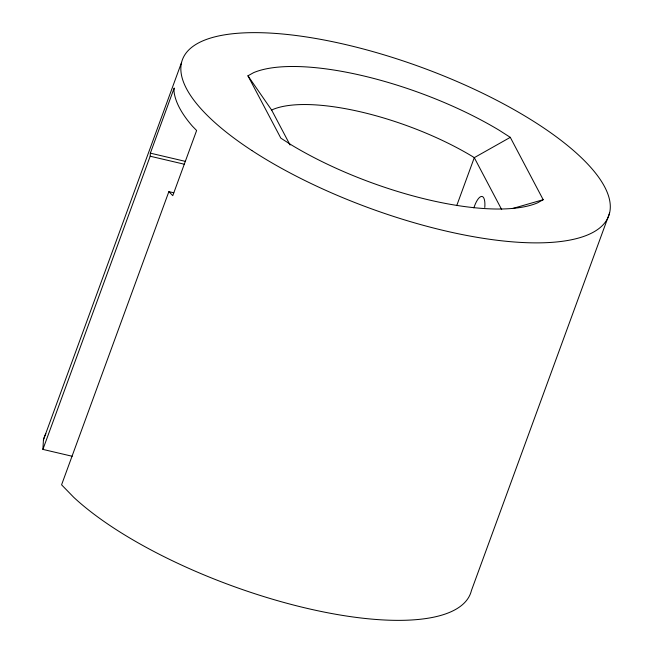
<?xml version="1.0" encoding="UTF-8"?>
<svg xmlns="http://www.w3.org/2000/svg" width="653" height="653" viewBox="0 0 653 653"><rect width="100%" height="100%" fill="white"/><g stroke="black" fill="none" stroke-linecap="round" stroke-linejoin="round"><path stroke-width="0.98" d="M72.197 456.267L42.894 449.395L43.441 439.869L181.583 62.378M42.894 449.395L150.182 156.222L150.353 153.153L174.196 88.008L174.008 91.314A227.007 75.03 20.1 0 0 192.39 126.16L196.618 130.51L172.776 195.663L168.866 191.639L61.578 484.812L73.756 497.333A227.007 75.03 20.1 0 0 306.469 608.221A227.007 75.03 20.1 0 0 471.401 590.622L609.543 213.131M456.757 205.564L474.282 157.659L510.287 137.35L543.182 199.704L537.492 202.879A173.021 57.186 20.1 0 1 291.948 145.268L280.839 138.158L247.944 75.805L253.633 72.638A173.021 57.186 20.1 0 1 499.178 130.241L510.287 137.35M247.944 75.805L271.672 110.12L272.75 109.524A140.526 46.445 20.1 0 1 472.184 156.312L474.282 157.659L501.684 209.589M512.279 208.601L543.182 199.704M150.353 153.153L185.583 161.422M150.182 156.222L184.366 164.238M168.866 191.639L173.747 192.782M271.672 110.12L290.095 145.039M43.441 439.869A227.007 75.03 20.1 0 1 45.849 433.714M473.874 207.874A17.296 5.608 -76.8 0 1 481.628 196.431A17.296 5.608 -76.8 0 1 484.779 207.483M251.887 150.541A227.007 75.03 20.1 0 0 605.609 221.726A227.007 75.03 20.1 0 0 329.194 41A227.007 75.03 20.1 0 0 251.887 150.541"/></g></svg>
